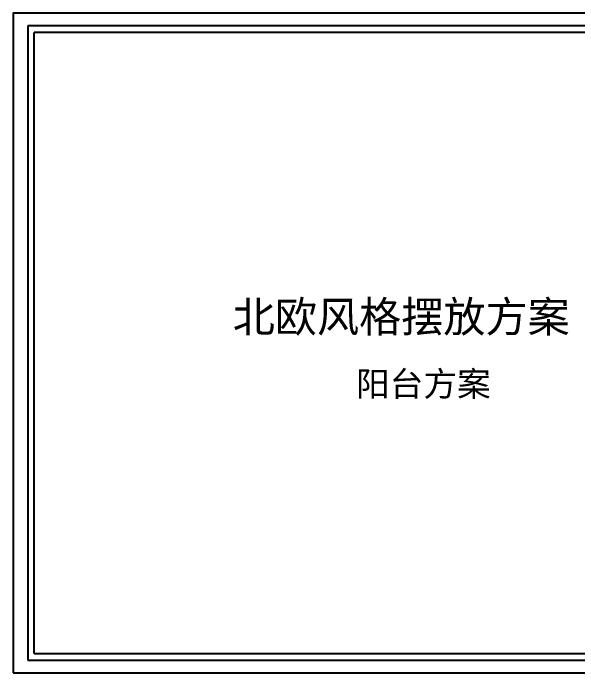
# Model space of a CAD drawing. Extents: x 96704 to 336282, y 34580 to 122302.
# Drawn here: x 117873 to 127017, y 70454 to 81129 of the extents above; entities that cross this region are included whole.
import ezdxf

# ---------------------------------------------------------------- set-up
doc = ezdxf.new("R2010")
doc.units = 0
doc.header["$LTSCALE"] = 1000
doc.header["$MEASUREMENT"] = 0
doc.layers.add('T-001图框', color=4, linetype='Continuous')
doc.styles.add('ZZ', font='')
doc.styles.get('ZZ').set_extended_font_data('SimHei')

# ---------------------------------------------------------------- blocks, each defined once
blk = doc.blocks.new('阳台封面')
at = {"color": 251}
for p, q in [((80419, 2265), (65765, 2265)), ((65765, 2265), (65765, -7996)), ((65765, -7996), (80419, -7996))]:
    blk.add_line(p, q, dxfattribs=at)
for p, q in [((80316, 2162), (65868, 2162)), ((65868, -7893), (65868, 2162)), ((65868, -7893), (80316, -7893))]:
    blk.add_line(p, q)
blk.add_lwpolyline([(65528, -8203), (80626, -8203), (80626, 2472), (65528, 2472)], close=True)

msp = doc.modelspace()

# ---------------------------------------------------------------- block references
msp.add_blockref('阳台封面', (52344.2, 78656.6))

# ---------------------------------------------------------------- texts
at = {"layer": 'T-001图框', "color": 1, "ltscale": 1000, "attachment_point": 1, "style": 'ZZ'}
for s, insert, char_height in [('{\\fYouYuan|b0|i0|c134|p49;北欧风格摆放方案}', (121429.1, 76466.3), 500), ('{\\fYouYuan|b0|i0|c134|p49;阳台方案}', (123424.8, 75330.5), 400)]:
    msp.add_mtext_dynamic_manual_height_columns(s, width=8790.519, gutter_width=250, heights=[0], dxfattribs=dict(at, insert=insert, char_height=char_height))

doc.saveas('drawing.dxf')
